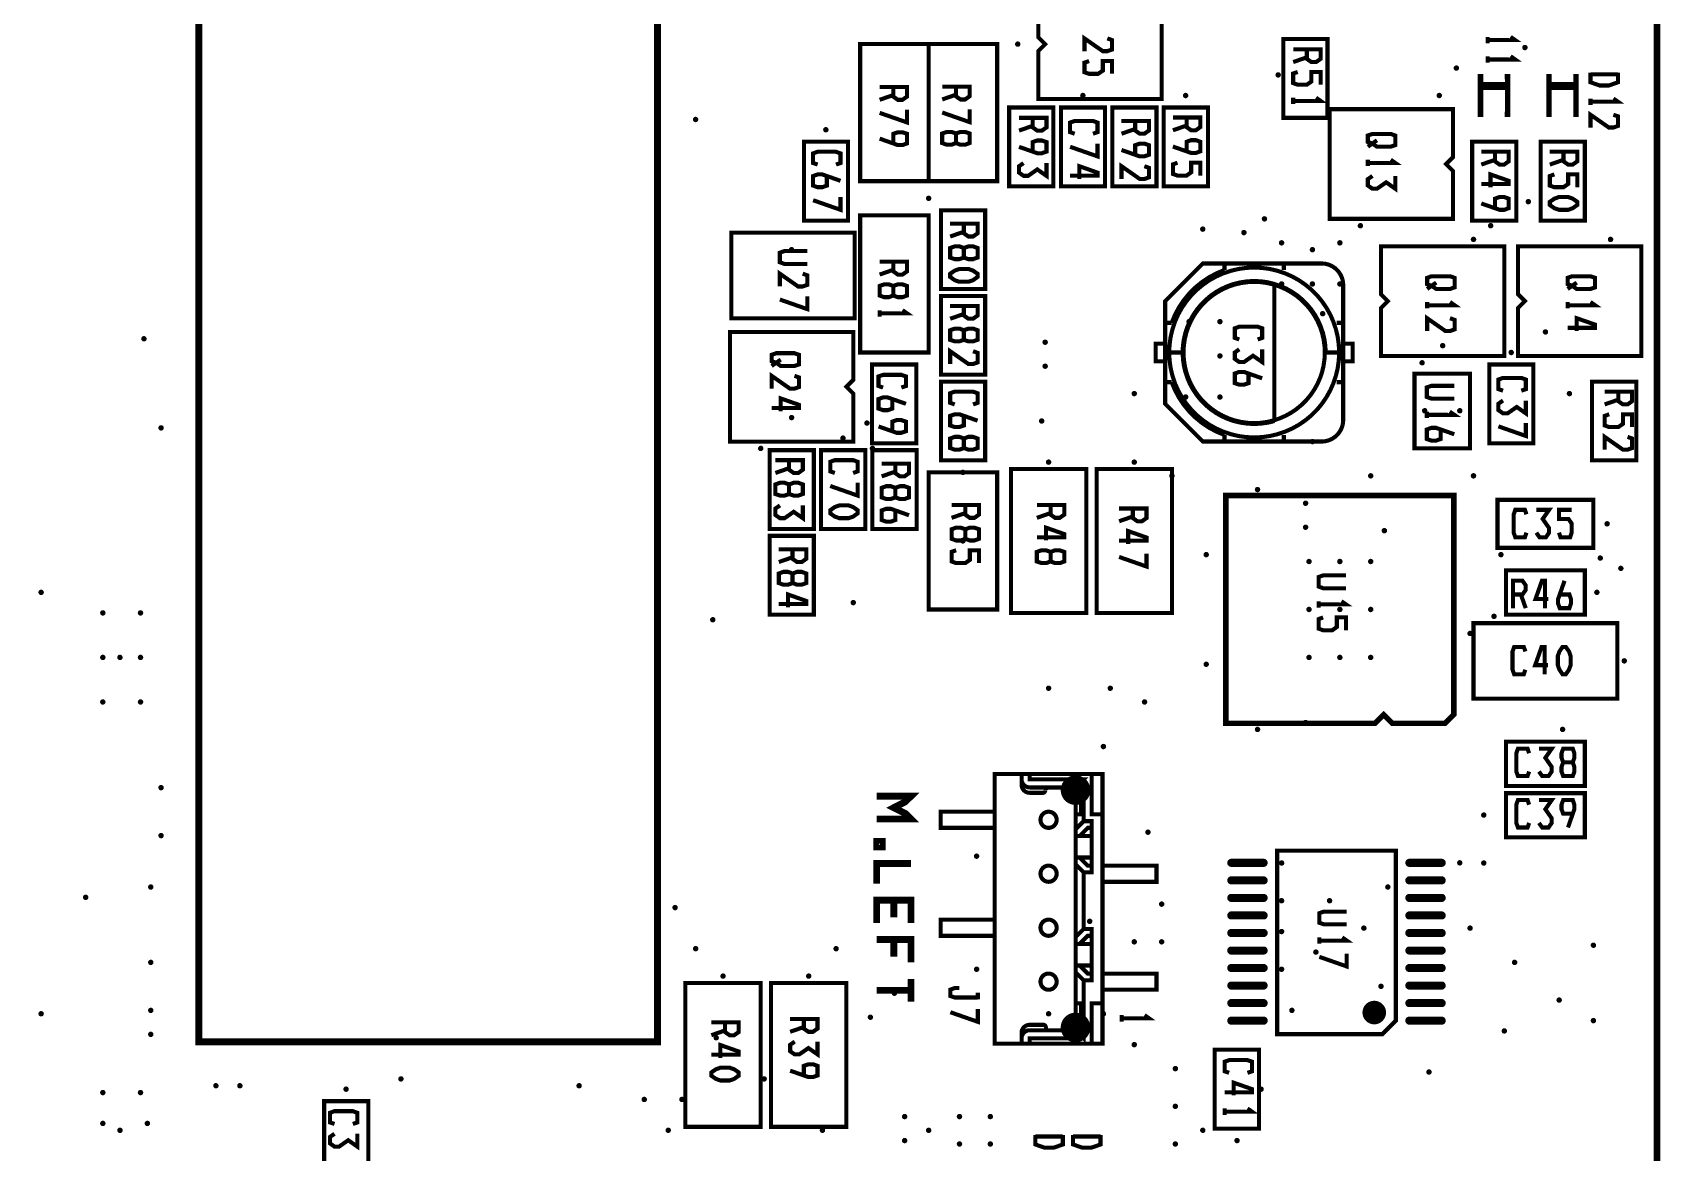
# Model space of a CAD drawing. Extents: x -3 to 440, y 331 to 583.
# Drawn here: x 76.8 to 137.2, y 387.1 to 428.7 of the extents above; entities that cross this region are included whole.
import ezdxf

# ---------------------------------------------------------------- set-up
doc = ezdxf.new("R2010")
doc.units = 0
doc.header["$MEASUREMENT"] = 0
doc.layers.get('0').update_dxf_attribs({"linetype": 'CONTINUOUS'})
for name, color, linetype in [('22-303-0_AST', 7, 'CONTINUOUS'), ('22-303-0_DRL', 1, 'CONTINUOUS'), ('THRUHOLE_NPT', 7, 'CONTINUOUS'), ('THRUHOLE_TAP', 1, 'CONTINUOUS')]:
    doc.layers.add(name, color=color, linetype=linetype)

# ---------------------------------------------------------------- blocks, each defined once
blk = doc.blocks.new('OBLONG_60')
at = {"const_width": 0.29972}
blk.add_lwpolyline([(0.59944, 0), (-0.59944, 0)], dxfattribs=at)
at = {"const_width": 0.14986}
for points in [[(-0.67437, 0, 1), (-0.52451, 0, 1)], [(0.52451, 0, 1), (0.67437, 0, 1)]]:
    blk.add_lwpolyline(points, format="xyb", close=True, dxfattribs=at)
blk = doc.blocks.new('ROUND_28')
at = {"const_width": 0.54991}
blk.add_lwpolyline([(-0.274954, 0, 1), (0.274954, 0, 1)], format="xyb", close=True, dxfattribs=at)
blk = doc.blocks.new('ROUND_115')
at = {"const_width": 0.10033}
blk.add_lwpolyline([(-0.050164, 0, 1), (0.050164, 0, 1)], format="xyb", close=True, dxfattribs=at)
blk = doc.blocks.new('ROUND_116')
at = {"const_width": 0.10033}
blk.add_lwpolyline([(-0.050164, 0, 1), (0.050164, 0, 1)], format="xyb", close=True, dxfattribs=at)
blk = doc.blocks.new('ROUND_117')
at = {"const_width": 0.10033}
blk.add_lwpolyline([(-0.050164, 0, 1), (0.050164, 0, 1)], format="xyb", close=True, dxfattribs=at)
blk = doc.blocks.new('ROUND_108')
at = {"const_width": 0.10033}
blk.add_lwpolyline([(-0.050164, 0, 1), (0.050164, 0, 1)], format="xyb", close=True, dxfattribs=at)

msp = doc.modelspace()

# ---------------------------------------------------------------- linework, layer by layer
at = {"layer": '22-303-0_AST'}
for points, const_width in [([(117.55, 582.606), (117.55, 572.606), (122.551, 572.606), (122.551, 582.606), (137.05, 582.606), (137.05, 342.606), (-2.95, 342.606), (-2.95, 582.606), (117.55, 582.606)], 0.254), ([(118.691, 426.19), (114.119, 426.19), (114.119, 427.968), (114.373, 428.222), (114.119, 428.476), (114.119, 430.254), (118.691, 430.254), (118.691, 426.19)], 0.152), ([(115.83, 427.96), (115.83, 428.433), (116.509, 427.96), (116.676, 427.96), (116.846, 428.019), (116.846, 428.374), (116.676, 428.433)], 0.152), ([(123.199, 428.412), (123.199, 425.491), (124.837, 425.491), (124.837, 428.412), (123.199, 428.412)], 0.152), ([(130.776, 428.255), (130.776, 428.491)], 0.152), ([(130.776, 428.372), (131.792, 428.372), (131.622, 428.491)], 0.152), ([(110.055, 423.142), (110.055, 428.222), (107.515, 428.222), (107.515, 423.142), (110.055, 423.142)], 0.152), ([(110.055, 428.222), (110.055, 423.142), (112.595, 423.142), (112.595, 428.222), (110.055, 428.222)], 0.152), ([(124.073, 428.029), (124.073, 427.673), (124.24, 427.556), (124.411, 427.556), (124.581, 427.673), (124.581, 428.029), (123.565, 428.029)], 0.152), ([(124.073, 427.734), (123.565, 427.556)], 0.152), ([(130.776, 427.534), (130.776, 427.772)], 0.152), ([(130.776, 427.653), (131.792, 427.653), (131.622, 427.772)], 0.152), ([(116.001, 427.594), (115.83, 427.536), (115.83, 427.18), (116.001, 427.122), (116.338, 427.122), (116.509, 427.239), (116.509, 427.594), (116.846, 427.594), (116.846, 427.122)], 0.152), ([(123.732, 427.191), (123.565, 427.132), (123.565, 426.777), (123.732, 426.718), (124.073, 426.718), (124.24, 426.835), (124.24, 427.191), (124.581, 427.191), (124.581, 426.718)], 0.152), ([(134.586, 427.163), (134.586, 426.807), (134.924, 426.688), (135.264, 426.688), (135.602, 426.807), (135.602, 427.163)], 0.152), ([(134.586, 427.102), (135.602, 427.102)], 0.152), ([(108.746, 426.632), (108.746, 426.276), (108.914, 426.157), (109.084, 426.157), (109.254, 426.276), (109.254, 426.632), (108.238, 426.632)], 0.152), ([(111.065, 426.645), (111.065, 426.289), (111.236, 426.17), (111.406, 426.17), (111.573, 426.289), (111.573, 426.645), (110.557, 426.645)], 0.152), ([(130.611, 425.618), (130.509, 425.618), (130.509, 427.015), (130.611, 427.015)], 0.201), ([(131.51, 426.716), (131.51, 426.617), (130.509, 426.617), (130.509, 426.716), (131.51, 426.716)], 0.201), ([(131.408, 427.015), (131.51, 427.015), (131.51, 425.618), (131.408, 425.618)], 0.201), ([(133.151, 425.618), (133.049, 425.618), (133.049, 427.015), (133.151, 427.015)], 0.201), ([(134.05, 426.716), (134.05, 426.617), (133.049, 426.617), (133.049, 426.716), (134.05, 426.716)], 0.201), ([(133.948, 427.015), (134.05, 427.015), (134.05, 425.618), (133.948, 425.618)], 0.201), ([(108.746, 426.335), (108.238, 426.157)], 0.152), ([(111.065, 426.347), (110.557, 426.17)], 0.152), ([(113.039, 425.872), (113.039, 422.951), (114.677, 422.951), (114.677, 425.872), (113.039, 425.872)], 0.152), ([(116.595, 422.951), (116.595, 425.872), (114.957, 425.872), (114.957, 422.951), (116.595, 422.951)], 0.152), ([(118.5, 422.951), (118.5, 425.872), (116.862, 425.872), (116.862, 422.951), (118.5, 422.951)], 0.152), ([(120.405, 422.951), (120.405, 425.872), (118.767, 425.872), (118.767, 422.951), (120.405, 422.951)], 0.152), ([(123.565, 425.997), (123.565, 426.236)], 0.152), ([(123.565, 426.116), (124.581, 426.116), (124.411, 426.236)], 0.152), ([(134.586, 425.969), (134.586, 426.205)], 0.152), ([(134.586, 426.086), (135.602, 426.086), (135.432, 426.205)], 0.152), ([(108.238, 425.674), (109.254, 425.319), (109.254, 425.794)], 0.152), ([(110.557, 425.687), (111.573, 425.331), (111.573, 425.806)], 0.152), ([(113.913, 425.489), (113.913, 425.133), (114.08, 425.016), (114.251, 425.016), (114.421, 425.133), (114.421, 425.489), (113.405, 425.489)], 0.152), ([(115.467, 424.9), (115.297, 424.958), (115.297, 425.314), (115.467, 425.375), (116.145, 425.375), (116.313, 425.314), (116.313, 424.958), (116.145, 424.9)], 0.152), ([(117.71, 425.375), (117.71, 425.019), (117.88, 424.9), (118.05, 424.9), (118.218, 425.019), (118.218, 425.375), (117.202, 425.375)], 0.152), ([(119.615, 425.502), (119.615, 425.146), (119.785, 425.027), (119.955, 425.027), (120.123, 425.146), (120.123, 425.502), (119.107, 425.502)], 0.152), ([(124.914, 425.809), (129.486, 425.809), (129.486, 424.031), (129.232, 423.777), (129.486, 423.523), (129.486, 421.745), (124.914, 421.745), (124.914, 425.809)], 0.152), ([(134.586, 425.131), (134.586, 425.603), (135.264, 425.131), (135.432, 425.131), (135.602, 425.189), (135.602, 425.545), (135.432, 425.603)], 0.152), ([(108.746, 424.541), (108.746, 424.897), (108.914, 424.955), (109.084, 424.955), (109.254, 424.897), (109.254, 424.541), (109.084, 424.48), (108.914, 424.48), (108.238, 424.719)], 0.152), ([(111.065, 424.554), (111.236, 424.493), (111.406, 424.493), (111.573, 424.554), (111.573, 424.91), (111.406, 424.968), (111.236, 424.968), (111.065, 424.91), (111.065, 424.554), (110.898, 424.493), (110.728, 424.493), (110.557, 424.554), (110.557, 424.91), (110.728, 424.968), (110.898, 424.968), (111.065, 424.91)], 0.152), ([(113.913, 425.194), (113.405, 425.016)], 0.152), ([(117.71, 425.077), (117.202, 424.9)], 0.152), ([(119.615, 425.204), (119.107, 425.027)], 0.152), ([(126.504, 424.894), (126.333, 424.834), (126.333, 424.597), (126.504, 424.539), (126.671, 424.419), (127.179, 424.419), (127.349, 424.478), (127.349, 424.834), (127.179, 424.894), (126.504, 424.894)], 0.152), ([(107.07, 421.681), (107.07, 424.602), (105.432, 424.602), (105.432, 421.681), (107.07, 421.681)], 0.152), ([(105.942, 423.757), (105.772, 423.815), (105.772, 424.171), (105.942, 424.232), (106.62, 424.232), (106.788, 424.171), (106.788, 423.815), (106.62, 423.757)], 0.152), ([(113.913, 424.237), (113.913, 424.592), (114.08, 424.651), (114.251, 424.651), (114.421, 424.592), (114.421, 424.237), (114.251, 424.178), (114.08, 424.178), (113.405, 424.414)], 0.152), ([(115.297, 424.417), (116.313, 424.061), (116.313, 424.536)], 0.152), ([(117.71, 424.12), (117.71, 424.475), (117.88, 424.536), (118.05, 424.536), (118.218, 424.475), (118.218, 424.12), (118.05, 424.061), (117.88, 424.061), (117.202, 424.298)], 0.152), ([(119.615, 424.247), (119.615, 424.602), (119.785, 424.663), (119.955, 424.663), (120.123, 424.602), (120.123, 424.247), (119.955, 424.188), (119.785, 424.188), (119.107, 424.425)], 0.152), ([(126.671, 424.656), (126.333, 424.419)], 0.152), ([(131.835, 421.681), (131.835, 424.602), (130.197, 424.602), (130.197, 421.681), (131.835, 421.681)], 0.152), ([(131.045, 424.232), (131.045, 423.876), (131.215, 423.757), (131.385, 423.757), (131.553, 423.876), (131.553, 424.232), (130.537, 424.232)], 0.152), ([(134.375, 421.681), (134.375, 424.602), (132.737, 424.602), (132.737, 421.681), (134.375, 421.681)], 0.152), ([(133.585, 424.232), (133.585, 423.876), (133.755, 423.757), (133.925, 423.757), (134.093, 423.876), (134.093, 424.232), (133.077, 424.232)], 0.152), ([(113.572, 423.812), (113.405, 423.696), (113.405, 423.457), (113.572, 423.34), (113.743, 423.34), (114.08, 423.576), (114.421, 423.34), (114.421, 423.812)], 0.152), ([(115.637, 423.223), (115.637, 423.698), (116.313, 423.459), (116.313, 423.343), (115.297, 423.343)], 0.152), ([(117.202, 423.223), (117.202, 423.698), (117.88, 423.223), (118.05, 423.223), (118.218, 423.282), (118.218, 423.637), (118.05, 423.698)], 0.152), ([(119.277, 423.825), (119.107, 423.764), (119.107, 423.409), (119.277, 423.35), (119.615, 423.35), (119.785, 423.47), (119.785, 423.825), (120.123, 423.825), (120.123, 423.35)], 0.152), ([(126.333, 423.701), (126.333, 423.937)], 0.152), ([(126.333, 423.818), (127.349, 423.818), (127.179, 423.937)], 0.152), ([(131.045, 423.934), (130.537, 423.757)], 0.152), ([(133.585, 423.934), (133.077, 423.757)], 0.152), ([(106.28, 423.332), (106.28, 422.977), (106.112, 422.918), (105.942, 422.918), (105.772, 422.977), (105.772, 423.332), (105.942, 423.393), (106.112, 423.393), (106.788, 423.155)], 0.152), ([(126.504, 423.335), (126.333, 423.218), (126.333, 422.979), (126.504, 422.862), (126.671, 422.862), (127.012, 423.099), (127.349, 422.862), (127.349, 423.335)], 0.152), ([(130.877, 422.918), (130.877, 423.393), (131.553, 423.155), (131.553, 423.038), (130.537, 423.038)], 0.152), ([(133.247, 423.393), (133.077, 423.332), (133.077, 422.977), (133.247, 422.918), (133.585, 422.918), (133.755, 423.038), (133.755, 423.393), (134.093, 423.393), (134.093, 422.918)], 0.152), ([(105.772, 422.436), (106.788, 422.08), (106.788, 422.555)], 0.152), ([(131.045, 422.139), (131.045, 422.494), (131.215, 422.555), (131.385, 422.555), (131.553, 422.494), (131.553, 422.139), (131.385, 422.08), (131.215, 422.08), (130.537, 422.316)], 0.152), ([(133.077, 422.377), (133.247, 422.494), (133.417, 422.555), (133.755, 422.555), (133.925, 422.494), (134.093, 422.377), (134.093, 422.258), (133.925, 422.139), (133.755, 422.08), (133.417, 422.08), (133.247, 422.139), (133.077, 422.258), (133.077, 422.377)], 0.152), ([(110.055, 416.792), (110.055, 421.872), (107.515, 421.872), (107.515, 416.792), (110.055, 416.792)], 0.152), ([(112.15, 419.141), (112.15, 422.062), (110.512, 422.062), (110.512, 419.141), (112.15, 419.141)], 0.152), ([(107.311, 421.237), (102.739, 421.237), (102.739, 418.062), (107.311, 418.062), (107.311, 421.237)], 0.152), ([(111.36, 421.565), (111.36, 421.209), (111.53, 421.09), (111.7, 421.09), (111.868, 421.209), (111.868, 421.565), (110.852, 421.565)], 0.152), ([(111.36, 421.267), (110.852, 421.09)], 0.152), ([(105.556, 420.076), (104.71, 420.076), (104.54, 420.135), (104.54, 420.49), (104.71, 420.551), (105.556, 420.551)], 0.152), ([(111.36, 420.31), (111.53, 420.251), (111.7, 420.251), (111.868, 420.31), (111.868, 420.665), (111.7, 420.726), (111.53, 420.726), (111.36, 420.665), (111.36, 420.31), (111.192, 420.251), (111.022, 420.251), (110.852, 420.31), (110.852, 420.665), (111.022, 420.726), (111.192, 420.726), (111.36, 420.665)], 0.152), ([(131.391, 416.665), (126.819, 416.665), (126.819, 418.443), (127.073, 418.697), (126.819, 418.951), (126.819, 420.729), (131.391, 420.729), (131.391, 416.665)], 0.152), ([(136.471, 416.665), (131.899, 416.665), (131.899, 418.443), (132.153, 418.697), (131.899, 418.951), (131.899, 420.729), (136.471, 420.729), (136.471, 416.665)], 0.152), ([(108.746, 420.155), (108.746, 419.799), (108.914, 419.68), (109.084, 419.68), (109.254, 419.799), (109.254, 420.155), (108.238, 420.155)], 0.152), ([(108.746, 419.858), (108.238, 419.68)], 0.152), ([(110.852, 419.71), (111.022, 419.827), (111.192, 419.888), (111.53, 419.888), (111.7, 419.827), (111.868, 419.71), (111.868, 419.591), (111.7, 419.472), (111.53, 419.413), (111.192, 419.413), (111.022, 419.472), (110.852, 419.591), (110.852, 419.71)], 0.152), ([(121.02, 419.85), (121.02, 420.091), (120.22, 420.091), (118.82, 418.692), (118.82, 417.892)], 0.152), ([(121.02, 420.091), (123.219, 420.091), (124.619, 420.091)], 0.152), ([(123.219, 419.85), (123.219, 420.091)], 0.152), ([(104.54, 419.238), (104.54, 419.713), (105.218, 419.238), (105.386, 419.238), (105.556, 419.296), (105.556, 419.652), (105.386, 419.713)], 0.152), ([(108.746, 418.903), (108.914, 418.842), (109.084, 418.842), (109.254, 418.903), (109.254, 419.258), (109.084, 419.317), (108.914, 419.317), (108.746, 419.258), (108.746, 418.903), (108.576, 418.842), (108.406, 418.842), (108.238, 418.903), (108.238, 419.258), (108.406, 419.317), (108.576, 419.317), (108.746, 419.258)], 0.152), ([(122.869, 414.249), (122.869, 419.334)], 0.152), ([(125.419, 419.291), (125.419, 417.892), (125.419, 417.117)], 0.152), ([(128.701, 419.619), (128.53, 419.56), (128.53, 419.324), (128.701, 419.263), (128.868, 419.146), (129.376, 419.146), (129.546, 419.205), (129.546, 419.56), (129.376, 419.619), (128.701, 419.619)], 0.152), ([(128.868, 419.383), (128.53, 419.146)], 0.152), ([(133.908, 419.619), (133.737, 419.56), (133.737, 419.324), (133.908, 419.263), (134.075, 419.146), (134.583, 419.146), (134.753, 419.205), (134.753, 419.56), (134.583, 419.619), (133.908, 419.619)], 0.152), ([(134.075, 419.383), (133.737, 419.146)], 0.152), ([(104.54, 418.755), (105.556, 418.4), (105.556, 418.875)], 0.152), ([(112.15, 415.966), (112.15, 418.887), (110.512, 418.887), (110.512, 415.966), (112.15, 415.966)], 0.152), ([(128.53, 418.425), (128.53, 418.664)], 0.152), ([(128.53, 418.544), (129.546, 418.544), (129.376, 418.664)], 0.152), ([(133.737, 418.425), (133.737, 418.664)], 0.152), ([(133.737, 418.544), (134.753, 418.544), (134.583, 418.664)], 0.152), ([(108.238, 418.123), (108.238, 418.359)], 0.152), ([(108.238, 418.242), (109.254, 418.242), (109.084, 418.359)], 0.152), ([(111.36, 418.517), (111.36, 418.161), (111.53, 418.042), (111.7, 418.042), (111.868, 418.161), (111.868, 418.517), (110.852, 418.517)], 0.152), ([(111.36, 418.219), (110.852, 418.042)], 0.152), ([(128.53, 417.587), (128.53, 418.062), (129.209, 417.587), (129.376, 417.587), (129.546, 417.648), (129.546, 418.003), (129.376, 418.062)], 0.152), ([(134.075, 417.587), (134.075, 418.062), (134.753, 417.826), (134.753, 417.706), (133.737, 417.706)], 0.152), ([(102.689, 417.554), (107.261, 417.554), (107.261, 415.776), (107.007, 415.522), (107.261, 415.268), (107.261, 413.49), (102.689, 413.49), (102.689, 417.554)], 0.152), ([(111.36, 417.262), (111.53, 417.203), (111.7, 417.203), (111.868, 417.262), (111.868, 417.617), (111.7, 417.678), (111.53, 417.678), (111.36, 417.617), (111.36, 417.262), (111.192, 417.203), (111.022, 417.203), (110.852, 417.262), (110.852, 417.617), (111.022, 417.678), (111.192, 417.678), (111.36, 417.617)], 0.152), ([(119.061, 415.692), (118.82, 415.692), (118.82, 416.467), (118.82, 417.117), (118.82, 417.892), (119.061, 417.892)], 0.152), ([(121.568, 417.274), (121.401, 417.333), (121.401, 417.688), (121.568, 417.749), (122.247, 417.749), (122.417, 417.688), (122.417, 417.333), (122.247, 417.274)], 0.152), ([(125.419, 417.892), (125.178, 417.892)], 0.152), ([(110.852, 416.365), (110.852, 416.84), (111.53, 416.365), (111.7, 416.365), (111.868, 416.424), (111.868, 416.779), (111.7, 416.84)], 0.152), ([(118.82, 417.117), (118.47, 417.117), (118.47, 416.467), (118.82, 416.467)], 0.152), ([(121.568, 416.911), (121.401, 416.792), (121.401, 416.556), (121.568, 416.436), (121.739, 416.436), (122.076, 416.672), (122.417, 416.436), (122.417, 416.911)], 0.152), ([(125.419, 416.467), (125.769, 416.467), (125.769, 417.117), (125.419, 417.117), (125.419, 416.467), (125.419, 415.692), (125.178, 415.692)], 0.152), ([(104.406, 416.766), (104.235, 416.706), (104.235, 416.469), (104.406, 416.411), (104.573, 416.291), (105.081, 416.291), (105.251, 416.35), (105.251, 416.706), (105.081, 416.766), (104.406, 416.766)], 0.152), ([(104.573, 416.528), (104.235, 416.291)], 0.152), ([(107.959, 416.347), (107.959, 413.426), (109.597, 413.426), (109.597, 416.347), (107.959, 416.347)], 0.152), ([(118.97, 416.792), (119.47, 416.792)], 0.152), ([(125.269, 416.792), (124.769, 416.792)], 0.152), ([(132.47, 413.426), (132.47, 416.347), (130.832, 416.347), (130.832, 413.426), (132.47, 413.426)], 0.152), ([(104.235, 415.453), (104.235, 415.928), (104.914, 415.453), (105.081, 415.453), (105.251, 415.512), (105.251, 415.867), (105.081, 415.928)], 0.152), ([(108.365, 415.491), (108.198, 415.55), (108.198, 415.905), (108.365, 415.964), (109.044, 415.964), (109.214, 415.905), (109.214, 415.55), (109.044, 415.491)], 0.152), ([(112.15, 412.791), (112.15, 415.712), (110.512, 415.712), (110.512, 412.791), (112.15, 412.791)], 0.152), ([(118.82, 415.692), (118.82, 414.892), (120.22, 413.492), (121.02, 413.492), (121.02, 413.734)], 0.152), ([(121.909, 416.012), (121.909, 415.656), (121.739, 415.598), (121.568, 415.598), (121.401, 415.656), (121.401, 416.012), (121.568, 416.073), (121.739, 416.073), (122.417, 415.834)], 0.152), ([(125.419, 414.293), (125.419, 415.692)], 0.152), ([(130.121, 416.004), (128.063, 416.004), (128.063, 413.236), (130.121, 413.236), (130.121, 416.004)], 0.152), ([(131.342, 415.375), (131.172, 415.433), (131.172, 415.789), (131.342, 415.85), (132.02, 415.85), (132.188, 415.789), (132.188, 415.433), (132.02, 415.375)], 0.152), ([(136.28, 412.791), (136.28, 415.712), (134.642, 415.712), (134.642, 412.791), (136.28, 412.791)], 0.152), ([(104.573, 414.615), (104.573, 415.09), (105.251, 414.851), (105.251, 414.734), (104.235, 414.734)], 0.152), ([(108.706, 415.067), (108.706, 414.712), (108.536, 414.653), (108.365, 414.653), (108.198, 414.712), (108.198, 415.067), (108.365, 415.126), (108.536, 415.126), (109.214, 414.889)], 0.152), ([(111.022, 414.867), (110.852, 414.925), (110.852, 415.281), (111.022, 415.342), (111.7, 415.342), (111.868, 415.281), (111.868, 414.925), (111.7, 414.867)], 0.152), ([(129.536, 415.082), (128.688, 415.082), (128.52, 415.143), (128.52, 415.499), (128.688, 415.557), (129.536, 415.557)], 0.152), ([(135.617, 415.342), (135.617, 414.986), (135.787, 414.867), (135.957, 414.867), (136.125, 414.986), (136.125, 415.342), (135.109, 415.342)], 0.152), ([(135.617, 415.044), (135.109, 414.867)], 0.152), ([(111.36, 414.442), (111.36, 414.087), (111.192, 414.028), (111.022, 414.028), (110.852, 414.087), (110.852, 414.442), (111.022, 414.503), (111.192, 414.503), (111.868, 414.265)], 0.152), ([(128.52, 414.364), (128.52, 414.6)], 0.152), ([(128.52, 414.483), (129.536, 414.483), (129.366, 414.6)], 0.152), ([(131.342, 415.011), (131.172, 414.892), (131.172, 414.656), (131.342, 414.536), (131.512, 414.536), (131.85, 414.773), (132.188, 414.536), (132.188, 415.011)], 0.152), ([(135.279, 414.503), (135.109, 414.442), (135.109, 414.087), (135.279, 414.028), (135.617, 414.028), (135.787, 414.148), (135.787, 414.503), (136.125, 414.503), (136.125, 414.028)], 0.152), ([(108.706, 413.873), (108.706, 414.229), (108.873, 414.287), (109.044, 414.287), (109.214, 414.229), (109.214, 413.873), (109.044, 413.815), (108.873, 413.815), (108.198, 414.051)], 0.152), ([(129.028, 413.939), (129.028, 413.584), (128.858, 413.525), (128.688, 413.525), (128.52, 413.584), (128.52, 413.939), (128.688, 414), (128.858, 414), (129.536, 413.762)], 0.152), ([(131.172, 414.054), (132.188, 413.698), (132.188, 414.173)], 0.152), ([(111.36, 413.249), (111.53, 413.19), (111.7, 413.19), (111.868, 413.249), (111.868, 413.604), (111.7, 413.665), (111.53, 413.665), (111.36, 413.604), (111.36, 413.249), (111.192, 413.19), (111.022, 413.19), (110.852, 413.249), (110.852, 413.604), (111.022, 413.665), (111.192, 413.665), (111.36, 413.604)], 0.152), ([(121.02, 413.492), (123.219, 413.492), (124.619, 413.492)], 0.152), ([(123.219, 413.492), (123.219, 413.734)], 0.152), ([(135.109, 413.19), (135.109, 413.665), (135.787, 413.19), (135.957, 413.19), (136.125, 413.249), (136.125, 413.604), (135.957, 413.665)], 0.152), ([(105.8, 410.251), (105.8, 413.172), (104.162, 413.172), (104.162, 410.251), (105.8, 410.251)], 0.152), ([(104.883, 412.802), (104.883, 412.446), (105.053, 412.327), (105.223, 412.327), (105.391, 412.446), (105.391, 412.802), (104.375, 412.802)], 0.152), ([(107.705, 410.251), (107.705, 413.172), (106.067, 413.172), (106.067, 410.251), (107.705, 410.251)], 0.152), ([(106.577, 412.327), (106.407, 412.385), (106.407, 412.741), (106.577, 412.802), (107.255, 412.802), (107.423, 412.741), (107.423, 412.385), (107.255, 412.327)], 0.152), ([(109.61, 410.251), (109.61, 413.172), (107.972, 413.172), (107.972, 410.251), (109.61, 410.251)], 0.152), ([(108.82, 412.675), (108.82, 412.319), (108.99, 412.2), (109.16, 412.2), (109.328, 412.319), (109.328, 412.675), (108.312, 412.675)], 0.152), ([(104.883, 412.504), (104.375, 412.327)], 0.152), ([(108.82, 412.377), (108.312, 412.2)], 0.152), ([(112.595, 407.267), (112.595, 412.347), (110.055, 412.347), (110.055, 407.267), (112.595, 407.267)], 0.152), ([(113.103, 412.474), (113.103, 407.14), (115.897, 407.14), (115.897, 412.474), (113.103, 412.474)], 0.152), ([(116.278, 412.474), (116.278, 407.14), (119.072, 407.14), (119.072, 412.474), (116.278, 412.474)], 0.152), ([(104.883, 411.547), (105.053, 411.488), (105.223, 411.488), (105.391, 411.547), (105.391, 411.902), (105.223, 411.963), (105.053, 411.963), (104.883, 411.902), (104.883, 411.547), (104.715, 411.488), (104.545, 411.488), (104.375, 411.547), (104.375, 411.902), (104.545, 411.963), (104.715, 411.963), (104.883, 411.902)], 0.152), ([(106.407, 411.844), (107.423, 411.488), (107.423, 411.963)], 0.152), ([(108.82, 411.42), (108.99, 411.361), (109.16, 411.361), (109.328, 411.42), (109.328, 411.775), (109.16, 411.836), (108.99, 411.836), (108.82, 411.775), (108.82, 411.42), (108.652, 411.361), (108.482, 411.361), (108.312, 411.42), (108.312, 411.775), (108.482, 411.836), (108.652, 411.836), (108.82, 411.775)], 0.152), ([(121.07, 411.491), (129.519, 411.491), (129.519, 403.368), (129.193, 403.043), (127.245, 403.043), (126.92, 403.368), (126.595, 403.043), (121.07, 403.043), (121.07, 411.491)], 0.201), ([(104.545, 411.125), (104.375, 411.006), (104.375, 410.77), (104.545, 410.65), (104.715, 410.65), (105.053, 410.886), (105.391, 410.65), (105.391, 411.125)], 0.152), ([(106.407, 410.947), (106.577, 411.064), (106.747, 411.125), (107.085, 411.125), (107.255, 411.064), (107.423, 410.947), (107.423, 410.828), (107.255, 410.709), (107.085, 410.65), (106.747, 410.65), (106.577, 410.709), (106.407, 410.828), (106.407, 410.947)], 0.152), ([(108.82, 410.937), (108.82, 410.582), (108.652, 410.523), (108.482, 410.523), (108.312, 410.582), (108.312, 410.937), (108.482, 410.998), (108.652, 410.998), (109.328, 410.759)], 0.152), ([(111.413, 411.138), (111.413, 410.782), (111.581, 410.663), (111.751, 410.663), (111.921, 410.782), (111.921, 411.138), (110.905, 411.138)], 0.152), ([(111.413, 410.841), (110.905, 410.663)], 0.152), ([(114.573, 411.138), (114.573, 410.782), (114.743, 410.663), (114.911, 410.663), (115.081, 410.782), (115.081, 411.138), (114.065, 411.138)], 0.152), ([(114.573, 410.841), (114.065, 410.663)], 0.152), ([(117.621, 411.011), (117.621, 410.655), (117.791, 410.536), (117.959, 410.536), (118.129, 410.655), (118.129, 411.011), (117.113, 411.011)], 0.152), ([(134.693, 411.331), (134.693, 409.553), (131.137, 409.553), (131.137, 411.331), (134.693, 411.331)], 0.152), ([(132.211, 410.114), (132.153, 409.944), (131.797, 409.944), (131.738, 410.114), (131.738, 410.792), (131.797, 410.96), (132.153, 410.96), (132.211, 410.792)], 0.152), ([(132.577, 410.114), (132.694, 409.944), (132.932, 409.944), (133.049, 410.114), (133.049, 410.284), (132.813, 410.622), (133.049, 410.96), (132.577, 410.96)], 0.152), ([(133.415, 410.114), (133.473, 409.944), (133.829, 409.944), (133.887, 410.114), (133.887, 410.452), (133.77, 410.622), (133.415, 410.622), (133.415, 410.96), (133.887, 410.96)], 0.152), ([(111.413, 409.886), (111.581, 409.825), (111.751, 409.825), (111.921, 409.886), (111.921, 410.241), (111.751, 410.3), (111.581, 410.3), (111.413, 410.241), (111.413, 409.886), (111.243, 409.825), (111.073, 409.825), (110.905, 409.886), (110.905, 410.241), (111.073, 410.3), (111.243, 410.3), (111.413, 410.241)], 0.152), ([(114.403, 409.825), (114.403, 410.3), (115.081, 410.061), (115.081, 409.944), (114.065, 409.944)], 0.152), ([(117.621, 410.714), (117.113, 410.536)], 0.152), ([(117.451, 409.698), (117.451, 410.173), (118.129, 409.934), (118.129, 409.817), (117.113, 409.817)], 0.152), ([(105.8, 407.076), (105.8, 409.997), (104.162, 409.997), (104.162, 407.076), (105.8, 407.076)], 0.152), ([(105.01, 409.5), (105.01, 409.144), (105.18, 409.025), (105.35, 409.025), (105.518, 409.144), (105.518, 409.5), (104.502, 409.5)], 0.152), ([(105.01, 409.202), (104.502, 409.025)], 0.152), ([(111.073, 409.461), (110.905, 409.403), (110.905, 409.047), (111.073, 408.986), (111.413, 408.986), (111.581, 409.106), (111.581, 409.461), (111.921, 409.461), (111.921, 408.986)], 0.152), ([(114.573, 409.045), (114.743, 408.986), (114.911, 408.986), (115.081, 409.045), (115.081, 409.4), (114.911, 409.461), (114.743, 409.461), (114.573, 409.4), (114.573, 409.045), (114.403, 408.986), (114.235, 408.986), (114.065, 409.045), (114.065, 409.4), (114.235, 409.461), (114.403, 409.461), (114.573, 409.4)], 0.152), ([(117.113, 409.215), (118.129, 408.859), (118.129, 409.334)], 0.152), ([(105.01, 408.245), (105.18, 408.186), (105.35, 408.186), (105.518, 408.245), (105.518, 408.6), (105.35, 408.661), (105.18, 408.661), (105.01, 408.6), (105.01, 408.245), (104.842, 408.186), (104.672, 408.186), (104.502, 408.245), (104.502, 408.6), (104.672, 408.661), (104.842, 408.661), (105.01, 408.6)], 0.152), ([(125.523, 408.054), (124.675, 408.054), (124.507, 408.115), (124.507, 408.471), (124.675, 408.529), (125.523, 408.529)], 0.152), ([(131.454, 407.076), (134.375, 407.076), (134.375, 408.715), (131.454, 408.715), (131.454, 407.076)], 0.152), ([(104.842, 407.348), (104.842, 407.823), (105.518, 407.584), (105.518, 407.468), (104.502, 407.468)], 0.152), ([(131.708, 407.823), (132.064, 407.823), (132.183, 407.991), (132.183, 408.161), (132.064, 408.331), (131.708, 408.331), (131.708, 407.315)], 0.152), ([(132.005, 407.823), (132.183, 407.315)], 0.152), ([(133.021, 407.653), (132.546, 407.653), (132.785, 408.331), (132.902, 408.331), (132.902, 407.315)], 0.152), ([(133.445, 407.823), (133.801, 407.823), (133.859, 407.653), (133.859, 407.483), (133.801, 407.315), (133.445, 407.315), (133.384, 407.483), (133.384, 407.653), (133.623, 408.331)], 0.152), ([(124.507, 407.335), (124.507, 407.572)], 0.152), ([(124.507, 407.455), (125.523, 407.455), (125.353, 407.572)], 0.152), ([(124.675, 406.972), (124.507, 406.911), (124.507, 406.556), (124.675, 406.497), (125.015, 406.497), (125.183, 406.617), (125.183, 406.972), (125.523, 406.972), (125.523, 406.497)], 0.152), ([(135.582, 406.759), (130.248, 406.759), (130.248, 403.965), (135.582, 403.965), (135.582, 406.759)], 0.152), ([(132.17, 405.034), (132.112, 404.864), (131.756, 404.864), (131.695, 405.034), (131.695, 405.71), (131.756, 405.88), (132.112, 405.88), (132.17, 405.71)], 0.152), ([(133.008, 405.202), (132.534, 405.202), (132.772, 405.88), (132.889, 405.88), (132.889, 404.864)], 0.152), ([(133.55, 404.864), (133.433, 405.034), (133.372, 405.202), (133.372, 405.542), (133.433, 405.71), (133.55, 405.88), (133.669, 405.88), (133.788, 405.71), (133.847, 405.542), (133.847, 405.202), (133.788, 405.034), (133.669, 404.864), (133.55, 404.864)], 0.152), ([(131.454, 400.726), (134.375, 400.726), (134.375, 402.365), (131.454, 402.365), (131.454, 400.726)], 0.152), ([(132.31, 401.26), (132.252, 401.092), (131.896, 401.092), (131.835, 401.26), (131.835, 401.938), (131.896, 402.108), (132.252, 402.108), (132.31, 401.938)], 0.152), ([(132.673, 401.26), (132.793, 401.092), (133.029, 401.092), (133.148, 401.26), (133.148, 401.43), (132.912, 401.768), (133.148, 402.108), (132.673, 402.108)], 0.152), ([(133.928, 401.6), (133.986, 401.768), (133.986, 401.938), (133.928, 402.108), (133.572, 402.108), (133.511, 401.938), (133.511, 401.768), (133.572, 401.6), (133.928, 401.6), (133.986, 401.43), (133.986, 401.26), (133.928, 401.092), (133.572, 401.092), (133.511, 401.26), (133.511, 401.43), (133.572, 401.6)], 0.152), ([(113.499, 391.372), (113.499, 391.171), (112.501, 391.171), (112.501, 401.171), (113.499, 401.171)], 0.152), ([(113.798, 391.671), (115.5, 391.671), (115.698, 391.671), (115.698, 392.672), (115.5, 392.672), (115.5, 391.671), (115.8, 391.372), (115.8, 393.52), (116.1, 393.52), (116.1, 395.423), (115.8, 395.423), (115.5, 395.121), (115.5, 397.821), (115.5, 398.072), (115.5, 398.872), (115.5, 399.121), (115.5, 399.672), (115.5, 400.67), (115.8, 400.973), (113.798, 400.973), (113.798, 401.171), (113.499, 401.171), (113.499, 400.973)], 0.152), ([(116.1, 401.171), (116.498, 401.171), (116.498, 399.672), (116.1, 399.672), (116.1, 401.171), (113.798, 401.171)], 0.152), ([(113.499, 400.772), (113.499, 400.973)], 0.152), ([(113.798, 400.67), (115.5, 400.67), (115.698, 400.67), (115.698, 399.672), (115.5, 399.672)], 0.152), ([(114.4, 400.67), (114.4, 400.571)], 0.152), ([(115.8, 395.423), (115.8, 397.521), (116.1, 397.521), (116.1, 399.421), (115.8, 399.421), (115.8, 400.973)], 0.152), ([(108.129, 399.5), (109.399, 399.5), (109.186, 399.71), (108.764, 399.921), (109.186, 400.135), (109.399, 400.345), (108.129, 400.345)], 0.254), ([(114.299, 400.472), (113.798, 400.472)], 0.152), ([(131.454, 398.821), (134.375, 398.821), (134.375, 400.46), (131.454, 400.46), (131.454, 398.821)], 0.152), ([(132.31, 399.355), (132.252, 399.187), (131.896, 399.187), (131.835, 399.355), (131.835, 400.033), (131.896, 400.203), (132.252, 400.203), (132.31, 400.033)], 0.152), ([(132.673, 399.355), (132.793, 399.187), (133.029, 399.187), (133.148, 399.355), (133.148, 399.525), (132.912, 399.863), (133.148, 400.203), (132.673, 400.203)], 0.152), ([(133.928, 399.695), (133.572, 399.695), (133.511, 399.863), (133.511, 400.033), (133.572, 400.203), (133.928, 400.203), (133.986, 400.033), (133.986, 399.863), (133.75, 399.187)], 0.152), ([(112.501, 399.172), (110.499, 399.172), (110.499, 399.472), (110.499, 399.771), (112.501, 399.771)], 0.152), ([(115.8, 399.421), (115.5, 399.121)], 0.152), ([(116.498, 392.672), (116.498, 399.672)], 0.152), ([(108.129, 398.674), (108.129, 398.461), (108.34, 398.461), (108.34, 398.674), (108.129, 398.674)], 0.254), ([(115.5, 398.872), (115.65, 398.872), (116.1, 398.872)], 0.152), ([(116.1, 399.172), (115.95, 399.172), (115.65, 398.872)], 0.152), ([(126.869, 391.526), (127.37, 392.027), (127.37, 398.326), (122.97, 398.326), (122.97, 391.526), (126.869, 391.526)], 0.152), ([(108.129, 397.107), (108.129, 397.849), (109.399, 397.849)], 0.254), ([(115.5, 398.072), (115.65, 398.072), (116.1, 398.072)], 0.152), ([(115.5, 397.821), (115.8, 397.521)], 0.152), ([(115.65, 398.072), (115.95, 397.772), (116.1, 397.772)], 0.152), ([(116.498, 397.173), (118.5, 397.173), (118.5, 397.473), (118.5, 397.772), (116.498, 397.772)], 0.152), ([(108.129, 395.646), (108.129, 396.492), (109.399, 396.492), (109.399, 395.646)], 0.254), ([(108.764, 395.857), (108.764, 396.492)], 0.254), ([(112.501, 395.171), (110.499, 395.171), (110.499, 395.471), (110.499, 395.771), (112.501, 395.771)], 0.152), ([(125.551, 395.596), (124.703, 395.596), (124.535, 395.654), (124.535, 396.01), (124.703, 396.068), (125.551, 396.068)], 0.152), ([(116.1, 395.171), (115.95, 395.171), (115.65, 394.872), (115.5, 394.872), (115.5, 395.121)], 0.152), ([(124.535, 394.874), (124.535, 395.113)], 0.152), ([(124.535, 394.994), (125.551, 394.994), (125.381, 395.113)], 0.152), ([(108.129, 395.032), (109.399, 395.032), (109.399, 394.186)], 0.254), ([(108.764, 394.397), (108.764, 395.032)], 0.254), ([(116.1, 393.772), (115.95, 393.772), (115.65, 394.072), (115.5, 394.072), (115.5, 394.872)], 0.152), ([(116.1, 394.872), (115.65, 394.872)], 0.152), ([(124.535, 394.392), (125.551, 394.036), (125.551, 394.511)], 0.152), ([(115.8, 393.52), (115.5, 393.823), (115.5, 394.072)], 0.152), ([(115.65, 394.072), (116.1, 394.072)], 0.152), ([(101.038, 393.424), (101.038, 388.09), (103.832, 388.09), (103.832, 393.424), (101.038, 393.424)], 0.152), ([(104.213, 393.424), (104.213, 388.09), (107.007, 388.09), (107.007, 393.424), (104.213, 393.424)], 0.152), ([(109.399, 392.725), (109.399, 393.571)], 0.254), ([(115.5, 393.823), (115.5, 392.672)], 0.152), ([(116.498, 393.772), (118.5, 393.772), (118.5, 393.472), (118.5, 393.172), (116.498, 393.172)], 0.152), ([(108.129, 393.15), (109.399, 393.15)], 0.254), ([(111.198, 393.238), (111.027, 393.238), (110.86, 393.177), (110.86, 392.941), (111.027, 392.883), (111.876, 392.883)], 0.152), ([(111.876, 392.822), (111.876, 393.061)], 0.152), ([(105.429, 392.088), (105.429, 391.732), (105.599, 391.613), (105.767, 391.613), (105.937, 391.732), (105.937, 392.088), (104.921, 392.088)], 0.152), ([(110.86, 392.339), (111.876, 391.984), (111.876, 392.459)], 0.152), ([(116.498, 391.171), (116.1, 391.171), (116.1, 392.672), (116.498, 392.672), (116.498, 391.171)], 0.152), ([(117.21, 391.994), (117.21, 392.23)], 0.152), ([(117.21, 392.111), (118.226, 392.111), (118.056, 392.23)], 0.152), ([(126.93, 392.342), (126.209, 392.342)], 0.152), ([(126.907, 392.205), (126.229, 392.205)], 0.152), ([(126.895, 392.479), (126.242, 392.479)], 0.152), ([(126.311, 392.578), (126.311, 392.075)], 0.152), ([(126.783, 392.616), (126.356, 392.616)], 0.152), ([(126.448, 392.664), (126.448, 391.986)], 0.152), ([(126.585, 392.687), (126.585, 391.966)], 0.152), ([(126.722, 392.652), (126.722, 391.999)], 0.152), ([(126.859, 392.54), (126.859, 392.113)], 0.152), ([(102.508, 391.961), (102.508, 391.605), (102.678, 391.486), (102.846, 391.486), (103.016, 391.605), (103.016, 391.961), (102, 391.961)], 0.152), ([(102.508, 391.664), (102, 391.486)], 0.152), ([(105.429, 391.791), (104.921, 391.613)], 0.152), ([(113.499, 391.572), (113.499, 391.372)], 0.152), ([(114.299, 391.872), (113.798, 391.872)], 0.152), ([(114.4, 391.671), (114.4, 391.773)], 0.152), ([(126.821, 392.068), (126.318, 392.068)], 0.152), ([(102.338, 390.648), (102.338, 391.123), (103.016, 390.884), (103.016, 390.767), (102, 390.767)], 0.152), ([(105.091, 391.25), (104.921, 391.13), (104.921, 390.894), (105.091, 390.775), (105.259, 390.775), (105.599, 391.011), (105.937, 390.775), (105.937, 391.25)], 0.152), ([(113.499, 391.171), (113.798, 391.171), (113.798, 391.372), (115.8, 391.372)], 0.152), ([(116.1, 391.171), (113.798, 391.171)], 0.152), ([(120.659, 390.947), (120.659, 388.026), (122.297, 388.026), (122.297, 390.947), (120.659, 390.947)], 0.152), ([(102, 390.107), (102.17, 390.223), (102.338, 390.284), (102.678, 390.284), (102.846, 390.223), (103.016, 390.107), (103.016, 389.987), (102.846, 389.868), (102.678, 389.809), (102.338, 389.809), (102.17, 389.868), (102, 389.987), (102, 390.107)], 0.152), ([(105.429, 389.995), (105.429, 390.35), (105.599, 390.411), (105.767, 390.411), (105.937, 390.35), (105.937, 389.995), (105.767, 389.936), (105.599, 389.936), (104.921, 390.173)], 0.152), ([(121.192, 390.091), (121.025, 390.15), (121.025, 390.505), (121.192, 390.564), (121.871, 390.564), (122.041, 390.505), (122.041, 390.15), (121.871, 390.091)], 0.152), ([(121.363, 389.253), (121.363, 389.726), (122.041, 389.489), (122.041, 389.37), (121.025, 389.37)], 0.152), ([(89.29, 386.121), (89.29, 389.042), (87.652, 389.042), (87.652, 386.121), (89.29, 386.121)], 0.152), ([(88.035, 388.197), (87.865, 388.255), (87.865, 388.611), (88.035, 388.672), (88.713, 388.672), (88.881, 388.611), (88.881, 388.255), (88.713, 388.197)], 0.152), ([(121.025, 388.532), (121.025, 388.771)], 0.152), ([(121.025, 388.651), (122.041, 388.651), (121.871, 388.771)], 0.152), ([(88.035, 387.833), (87.865, 387.714), (87.865, 387.478), (88.035, 387.358), (88.205, 387.358), (88.543, 387.595), (88.881, 387.358), (88.881, 387.833)], 0.152), ([(114.012, 387.793), (114.012, 387.437), (114.35, 387.318), (114.69, 387.318), (115.028, 387.437), (115.028, 387.793)], 0.152), ([(114.012, 387.732), (115.028, 387.732)], 0.152), ([(115.409, 387.793), (115.409, 387.437), (115.747, 387.318), (116.087, 387.318), (116.425, 387.437), (116.425, 387.793)], 0.152), ([(115.409, 387.732), (116.425, 387.732)], 0.152)]:
    msp.add_lwpolyline(points, dxfattribs=dict(at, const_width=const_width))
at = {"layer": '22-303-0_AST', "const_width": 0.152}
for points in [[(122.12, 419.941, 0.414214), (118.97, 416.792)], [(121.02, 419.85, 0.223707), (119.061, 417.892)], [(125.269, 416.792, 0.414214), (122.12, 419.941)], [(125.419, 419.291, 0.414214), (124.619, 420.091)], [(121.37, 419.334, 0.332556), (119.468, 416.792)], [(122.12, 419.411, 0.414214), (119.501, 416.792)], [(122.12, 419.441, 0.071771), (121.371, 419.333)], [(124.769, 416.792, 0.414214), (122.12, 419.441)], [(124.738, 416.792, 0.414214), (122.12, 419.411)], [(118.97, 416.792, 0.414214), (122.12, 413.642)], [(119.47, 416.792, 0.332556), (121.37, 414.249)], [(119.47, 416.792, 0.414214), (122.12, 414.143)], [(119.501, 416.792, 0.414214), (122.12, 414.173)], [(122.12, 414.173, 0.414214), (124.738, 416.792)], [(122.12, 413.642, 0.414214), (125.269, 416.792)], [(119.061, 415.692, 0.223707), (121.02, 413.734)], [(122.12, 414.143, 0.071771), (122.868, 414.251)], [(124.619, 413.492, 0.414214), (125.419, 414.293)], [(113.499, 400.973, 0.414214), (113.798, 400.673)], [(113.499, 400.772, 0.414214), (113.798, 400.472)], [(114.276, 400.467, 0.414214), (114.375, 400.566)], [(114.5, 399.771, 0.414214), (114.2, 399.472)], [(114.2, 399.472, 0.414214), (114.5, 399.172)], [(114.799, 399.472, 0.414214), (114.5, 399.771)], [(114.5, 399.172, 0.414214), (114.799, 399.472)], [(114.5, 397.772, 0.414214), (114.2, 397.473)], [(114.799, 397.473, 0.414214), (114.5, 397.772)], [(114.2, 397.473, 0.414214), (114.5, 397.173)], [(114.5, 397.173, 0.414214), (114.799, 397.473)], [(114.5, 395.771, 0.414214), (114.2, 395.471)], [(114.799, 395.471, 0.414214), (114.5, 395.771)], [(114.2, 395.471, 0.414214), (114.5, 395.171)], [(114.5, 395.171, 0.414214), (114.799, 395.471)], [(114.5, 393.772, 0.414214), (114.2, 393.472)], [(114.2, 393.472, 0.414214), (114.5, 393.172)], [(114.799, 393.472, 0.414214), (114.5, 393.772)], [(114.5, 393.172, 0.414214), (114.799, 393.472)], [(126.57, 392.687, 0.414214), (126.209, 392.327)], [(126.209, 392.327, 0.414214), (126.57, 391.966)], [(126.93, 392.327, 0.414214), (126.57, 392.687)], [(126.57, 391.966, 0.414214), (126.93, 392.327)], [(113.798, 391.872, 0.414214), (113.499, 391.572)], [(113.798, 391.671, 0.414214), (113.499, 391.372)], [(114.4, 391.773, 0.414214), (114.299, 391.874)]]:
    msp.add_lwpolyline(points, format="xyb", dxfattribs=at)
at = {"layer": '22-303-0_DRL', "const_width": 0.254}
for points in [[(117.55, 582.606), (117.55, 572.606), (122.551, 572.606), (122.551, 582.606), (137.05, 582.606), (137.05, 342.606), (-2.95, 342.606), (-2.95, 582.606), (117.55, 582.606)], [(100.004, 391.242), (83.004, 391.242), (83.004, 431.719), (16.049, 431.719), (16.049, 496.589), (20.05, 496.589), (20.05, 505.59), (11.8, 505.59), (11.8, 529.172), (16.049, 529.172), (16.049, 563.388), (118.05, 563.388), (118.05, 533.388), (112.915, 533.388), (112.915, 463.721), (89.186, 463.721), (89.186, 488.72), (78.589, 488.72), (78.589, 453.721), (118.05, 453.721), (118.05, 431.719), (100.004, 431.719), (100.004, 391.242)]]:
    msp.add_lwpolyline(points, dxfattribs=at)

# ---------------------------------------------------------------- block references
at = {"layer": '22-303-0_AST'}
for p in [(121.871, 397.876), (128.47, 397.876), (121.871, 397.226), (128.47, 397.226), (121.871, 396.576), (128.47, 396.576), (121.871, 395.926), (128.47, 395.926), (121.871, 395.276), (128.47, 395.276), (121.871, 394.625), (128.47, 394.625), (121.871, 393.978), (128.47, 393.978), (121.871, 393.327), (128.47, 393.327), (121.871, 392.677), (128.47, 392.677), (121.871, 392.027), (128.47, 392.027)]:
    msp.add_blockref('OBLONG_60', p, dxfattribs=at)
at = {"layer": '22-303-0_DRL'}
for name, p in [('ROUND_117', (113.357, 428.222)), ('ROUND_117', (132.153, 428.095)), ('ROUND_117', (123.009, 427.079)), ('ROUND_117', (129.613, 427.333)), ('ROUND_117', (115.77, 426.317)), ('ROUND_117', (119.58, 426.317)), ('ROUND_117', (128.978, 426.317)), ('ROUND_117', (101.419, 425.428)), ('ROUND_117', (106.245, 425.047)), ('ROUND_117', (110.055, 422.507)), ('ROUND_117', (132.28, 422.38)), ('ROUND_117', (122.501, 421.745)), ('ROUND_117', (120.215, 421.364)), ('ROUND_117', (121.739, 421.237)), ('ROUND_117', (126.057, 421.491)), ('ROUND_117', (130.883, 421.491)), ('ROUND_117', (104.975, 420.602)), ('ROUND_115', (123.136, 420.856)), ('ROUND_117', (124.279, 420.602)), ('ROUND_115', (125.295, 420.856)), ('ROUND_117', (130.248, 420.983)), ('ROUND_117', (135.328, 420.983)), ('ROUND_115', (123.136, 419.332)), ('ROUND_115', (124.279, 419.332)), ('ROUND_115', (125.295, 419.332)), ('ROUND_117', (124.66, 418.23)), ('ROUND_115', (119.707, 417.935)), ('ROUND_115', (120.85, 417.935)), ('ROUND_117', (132.915, 417.554)), ('ROUND_117', (80.972, 417.3)), ('ROUND_117', (114.373, 417.173)), ('ROUND_117', (129.105, 417.046)), ('ROUND_117', (114.373, 416.284)), ('ROUND_115', (120.85, 416.665)), ('ROUND_117', (128.343, 416.411)), ('ROUND_117', (131.645, 416.792)), ('ROUND_117', (117.675, 415.268)), ('ROUND_117', (119.58, 415.141)), ('ROUND_115', (120.85, 415.141)), ('ROUND_117', (133.804, 415.268)), ('ROUND_117', (128.439, 414.633)), ('ROUND_117', (129.74, 414.633)), ('ROUND_117', (81.607, 413.998)), ('ROUND_116', (104.975, 414.379)), ('ROUND_117', (107.769, 414.176)), ('ROUND_117', (114.246, 414.252)), ('ROUND_117', (103.832, 413.236)), ('ROUND_117', (106.88, 413.617)), ('ROUND_117', (107.972, 413.236)), ('ROUND_117', (124.279, 413.49)), ('ROUND_117', (114.5, 412.728)), ('ROUND_117', (117.675, 412.728)), ('ROUND_117', (111.325, 412.347)), ('ROUND_117', (119.072, 412.22)), ('ROUND_117', (126.438, 412.22)), ('ROUND_117', (130.248, 412.22)), ('ROUND_117', (122.244, 411.712)), ('ROUND_117', (124.025, 411.204)), ('ROUND_116', (124.025, 410.315)), ('ROUND_116', (126.946, 410.188)), ('ROUND_117', (135.201, 410.442)), ('ROUND_117', (111.325, 409.807)), ('ROUND_117', (120.342, 409.299)), ('ROUND_115', (124.152, 409.045)), ('ROUND_115', (125.295, 409.045)), ('ROUND_115', (126.438, 409.045)), ('ROUND_117', (131.264, 409.299)), ('ROUND_117', (134.947, 409.172)), ('ROUND_117', (135.709, 408.791)), ('ROUND_117', (77.162, 407.902)), ('ROUND_117', (134.82, 407.902)), ('ROUND_116', (107.261, 407.521)), ('ROUND_115', (124.152, 407.267)), ('ROUND_115', (125.295, 407.267)), ('ROUND_115', (126.438, 407.267)), ('ROUND_115', (79.448, 407.14)), ('ROUND_115', (80.845, 407.14)), ('ROUND_117', (102.054, 406.886)), ('ROUND_116', (131.01, 407.013)), ('ROUND_116', (130.121, 406.378)), ('ROUND_115', (79.448, 405.489)), ('ROUND_117', (80.083, 405.489)), ('ROUND_115', (80.845, 405.489)), ('ROUND_115', (124.152, 405.489)), ('ROUND_115', (125.295, 405.489)), ('ROUND_115', (126.438, 405.489)), ('ROUND_117', (135.836, 405.362)), ('ROUND_117', (120.342, 405.235)), ('ROUND_116', (114.5, 404.346)), ('ROUND_116', (116.786, 404.346)), ('ROUND_115', (79.448, 403.838)), ('ROUND_115', (80.845, 403.838)), ('ROUND_116', (118.056, 403.838)), ('ROUND_117', (124.025, 403.076)), ('ROUND_117', (122.244, 402.822)), ('ROUND_117', (133.55, 402.822)), ('ROUND_116', (116.532, 402.187)), ('ROUND_117', (81.607, 400.663)), ('ROUND_28', (115.5, 400.571)), ('ROUND_116', (130.629, 399.647)), ('ROUND_117', (81.607, 398.885)), ('ROUND_117', (118.183, 399.012)), ('ROUND_116', (111.833, 398.123)), ('ROUND_116', (123.136, 397.869)), ('ROUND_117', (129.74, 397.876)), ('ROUND_116', (130.629, 397.869)), ('ROUND_117', (81.226, 396.98)), ('ROUND_117', (127.073, 396.98)), ('ROUND_117', (78.813, 396.599)), ('ROUND_117', (118.691, 396.345)), ('ROUND_117', (123.136, 396.472)), ('ROUND_117', (124.914, 396.472)), ('ROUND_116', (100.657, 396.218)), ('ROUND_116', (116.024, 395.71)), ('ROUND_117', (123.136, 395.329)), ('ROUND_117', (126.184, 395.456)), ('ROUND_116', (130.121, 395.456)), ('ROUND_116', (101.419, 394.694)), ('ROUND_117', (106.626, 394.694)), ('ROUND_117', (117.675, 394.948)), ('ROUND_116', (118.691, 394.948)), ('ROUND_116', (124.406, 394.567)), ('ROUND_117', (134.693, 394.821)), ('ROUND_116', (81.226, 394.186)), ('ROUND_116', (111.833, 393.932)), ('ROUND_117', (123.136, 393.932)), ('ROUND_117', (131.772, 394.186)), ('ROUND_117', (102.435, 393.678)), ('ROUND_117', (105.61, 393.678)), ('ROUND_117', (126.819, 393.297)), ('ROUND_117', (108.785, 393.043)), ('ROUND_117', (133.423, 392.789)), ('ROUND_117', (77.162, 392.281)), ('ROUND_117', (81.226, 392.408)), ('ROUND_117', (107.896, 392.154)), ('ROUND_117', (114.5, 392.281)), ('ROUND_28', (115.5, 391.773)), ('ROUND_117', (116.532, 392.281)), ('ROUND_117', (123.517, 392.408)), ('ROUND_117', (81.226, 391.519)), ('ROUND_117', (131.391, 391.646)), ('ROUND_117', (134.693, 392.027)), ('ROUND_117', (102.181, 391.392)), ('ROUND_117', (117.675, 391.138)), ('ROUND_117', (90.497, 389.868)), ('ROUND_117', (103.959, 389.868)), ('ROUND_116', (119.199, 390.249)), ('ROUND_117', (128.597, 390.122)), ('ROUND_115', (79.448, 389.36)), ('ROUND_115', (80.845, 389.36)), ('ROUND_117', (83.639, 389.614)), ('ROUND_117', (84.528, 389.614)), ('ROUND_117', (88.465, 389.487)), ('ROUND_117', (97.101, 389.614)), ('ROUND_116', (99.514, 389.106)), ('ROUND_116', (100.911, 389.106)), ('ROUND_117', (122.374, 389.487)), ('ROUND_115', (109.166, 388.471)), ('ROUND_115', (111.198, 388.471)), ('ROUND_115', (112.341, 388.471)), ('ROUND_115', (119.199, 388.852)), ('ROUND_115', (79.448, 388.217)), ('ROUND_117', (80.083, 387.963)), ('ROUND_115', (81.099, 388.217)), ('ROUND_117', (100.403, 387.963)), ('ROUND_117', (106.118, 387.963)), ('ROUND_117', (110.055, 387.963)), ('ROUND_117', (120.215, 387.963)), ('ROUND_115', (109.166, 387.582)), ('ROUND_115', (111.198, 387.455)), ('ROUND_115', (112.341, 387.455)), ('ROUND_115', (119.199, 387.455)), ('ROUND_117', (121.485, 387.582))]:
    msp.add_blockref(name, p, dxfattribs=at)
at = {"layer": 'THRUHOLE_NPT'}
for p in [(115.5, 400.571), (115.5, 391.773)]:
    msp.add_blockref('ROUND_28', p, dxfattribs=at)
at = {"layer": 'THRUHOLE_TAP'}
for p in [(113.357, 428.222), (132.153, 428.095), (123.009, 427.079), (129.613, 427.333), (115.77, 426.317), (119.58, 426.317), (128.978, 426.317), (101.419, 425.428), (106.245, 425.047), (110.055, 422.507), (132.28, 422.38), (122.501, 421.745), (120.215, 421.364), (121.739, 421.237), (126.057, 421.491), (130.883, 421.491), (104.975, 420.602), (123.136, 420.856), (124.279, 420.602), (125.295, 420.856), (130.248, 420.983), (135.328, 420.983), (123.136, 419.332), (124.279, 419.332), (125.295, 419.332), (124.66, 418.23), (119.707, 417.935), (120.85, 417.935), (132.915, 417.554), (80.972, 417.3), (114.373, 417.173), (129.105, 417.046), (114.373, 416.284), (120.85, 416.665), (128.343, 416.411), (131.645, 416.792), (117.675, 415.268), (119.58, 415.141), (120.85, 415.141), (133.804, 415.268), (128.439, 414.633), (129.74, 414.633), (81.607, 413.998), (104.975, 414.379), (107.769, 414.176), (114.246, 414.252), (103.832, 413.236), (106.88, 413.617), (107.972, 413.236), (124.279, 413.49), (114.5, 412.728), (117.675, 412.728), (111.325, 412.347), (119.072, 412.22), (126.438, 412.22), (130.248, 412.22), (122.244, 411.712), (124.025, 411.204), (124.025, 410.315), (126.946, 410.188), (135.201, 410.442), (111.325, 409.807), (120.342, 409.299), (124.152, 409.045), (125.295, 409.045), (126.438, 409.045), (131.264, 409.299), (134.947, 409.172), (135.709, 408.791), (77.162, 407.902), (134.82, 407.902), (107.261, 407.521), (124.152, 407.267), (125.295, 407.267), (126.438, 407.267), (79.448, 407.14), (80.845, 407.14), (102.054, 406.886), (131.01, 407.013), (130.121, 406.378), (79.448, 405.489), (80.083, 405.489), (80.845, 405.489), (124.152, 405.489), (125.295, 405.489), (126.438, 405.489), (135.836, 405.362), (120.342, 405.235), (114.5, 404.346), (116.786, 404.346), (79.448, 403.838), (80.845, 403.838), (118.056, 403.838), (124.025, 403.076), (122.244, 402.822), (133.55, 402.822), (116.532, 402.187), (81.607, 400.663), (130.629, 399.647), (81.607, 398.885), (118.183, 399.012), (111.833, 398.123), (123.136, 397.869), (129.74, 397.876), (130.629, 397.869), (81.226, 396.98), (127.073, 396.98), (78.813, 396.599), (118.691, 396.345), (123.136, 396.472), (124.914, 396.472), (100.657, 396.218), (116.024, 395.71), (123.136, 395.329), (126.184, 395.456), (130.121, 395.456), (101.419, 394.694), (106.626, 394.694), (117.675, 394.948), (118.691, 394.948), (124.406, 394.567), (134.693, 394.821), (81.226, 394.186), (111.833, 393.932), (123.136, 393.932), (131.772, 394.186), (102.435, 393.678), (105.61, 393.678), (126.819, 393.297), (108.785, 393.043), (133.423, 392.789), (77.162, 392.281), (81.226, 392.408), (107.896, 392.154), (114.5, 392.281), (116.532, 392.281), (123.517, 392.408), (81.226, 391.519), (131.391, 391.646), (134.693, 392.027), (102.181, 391.392), (117.675, 391.138), (90.497, 389.868), (103.959, 389.868), (119.199, 390.249), (128.597, 390.122), (79.448, 389.36), (80.845, 389.36), (83.639, 389.614), (84.528, 389.614), (88.465, 389.487), (97.101, 389.614), (99.514, 389.106), (100.911, 389.106), (122.374, 389.487), (109.166, 388.471), (111.198, 388.471), (112.341, 388.471), (119.199, 388.852), (79.448, 388.217), (80.083, 387.963), (81.099, 388.217), (100.403, 387.963), (106.118, 387.963), (110.055, 387.963), (120.215, 387.963), (109.166, 387.582), (111.198, 387.455), (112.341, 387.455), (119.199, 387.455), (121.485, 387.582)]:
    msp.add_blockref('ROUND_108', p, dxfattribs=at)

doc.saveas('drawing.dxf')
